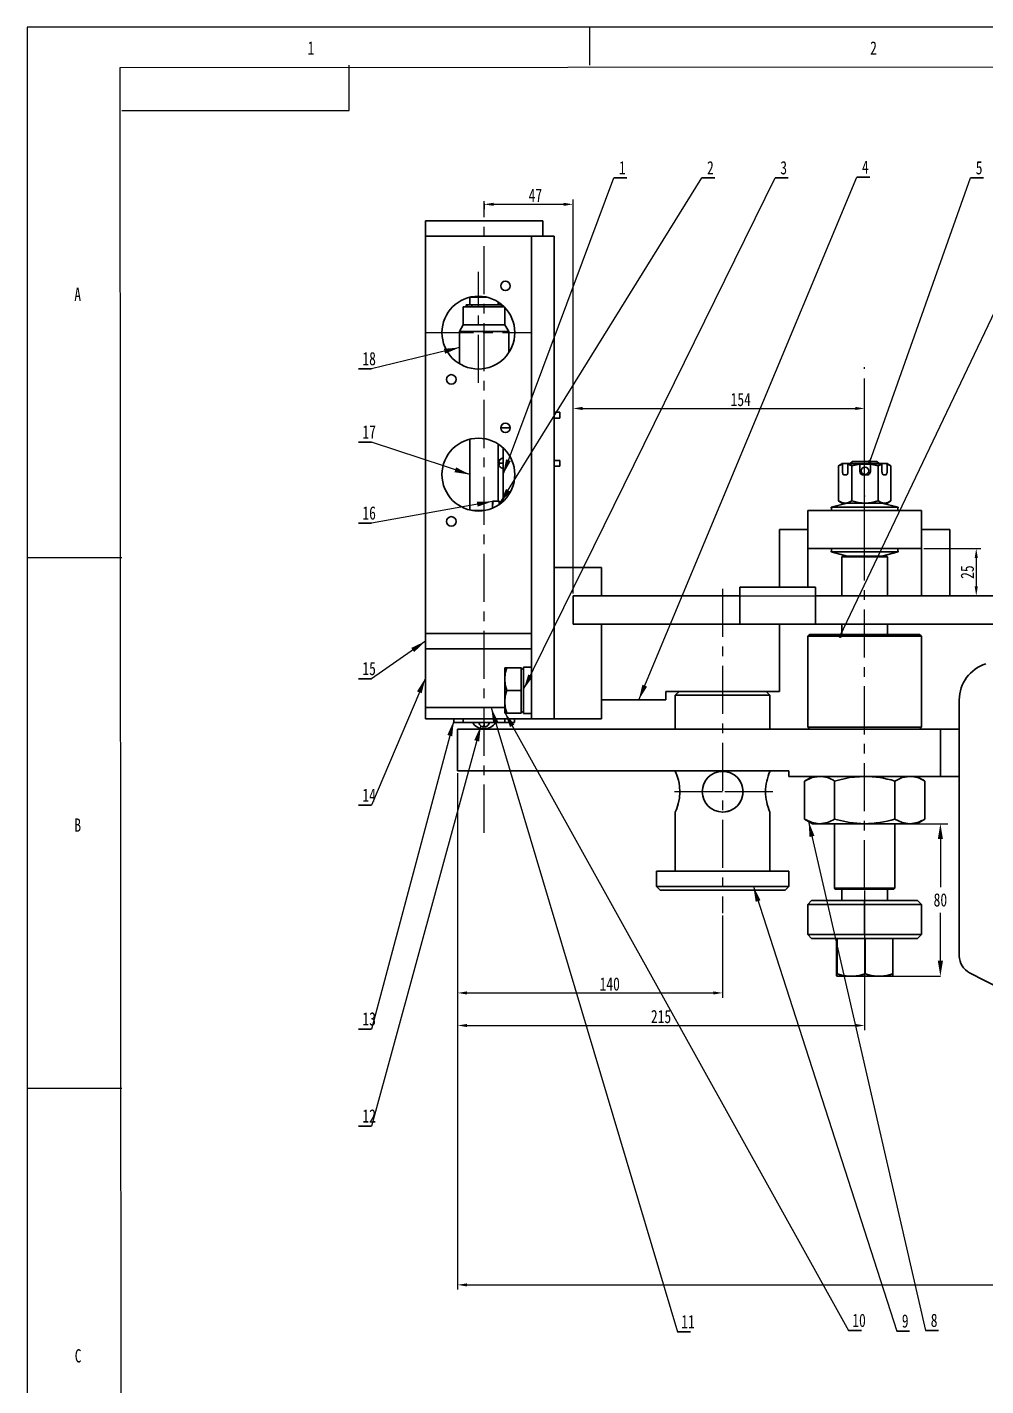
# Model space of a CAD drawing. Header units: millimetres. Extents: x 0 to 1189, y 0 to 841.
# Drawn here: x 0 to 253.2, y 482.2 to 841 of the extents above; entities that cross this region are included whole.
import ezdxf

# ---------------------------------------------------------------- set-up
doc = ezdxf.new("R2010")
doc.units = ezdxf.units.MM
doc.header["$PDSIZE"] = -1
doc.linetypes.add('CENTERX2', pattern=[20.32, 12.7, -2.54, 2.54, -2.54])
doc.layers.get('0').update_dxf_attribs({"lineweight": 30})
doc.layers.add('10', color=7, linetype='Continuous', lineweight=25)
for name, color, linetype in [('5', 7, 'Continuous'), ('9', 7, 'Continuous'), ('图层11', 7, 'CENTERX2')]:
    doc.layers.add(name, color=color, linetype=linetype)
doc.styles.add('SLDTEXTSTYLE0', font='hyswlongfangsong.ttf')
doc.styles.get("Standard").update_dxf_attribs({"font": 'hyswlongfangsong.ttf'})
doc.dimstyles.new('ISO-25', dxfattribs={"dimtxt": 2.5, "dimasz": 2.5, "dimexe": 1.25, "dimexo": 0.625, "dimtad": 1, "dimtxsty": 'Standard', "dimcen": 2.5, "dimadec": 0, "dimazin": 0, "dimtfac": 1, "dimtmove": 0, "dimatfit": 3, "dimfxl": 1, "dimarcsym": 0})
doc.dimstyles.new('SLDDIMSTYLE3', dxfattribs={"dimtxt": 0.18, "dimasz": 4.08, "dimexe": 0, "dimexo": 0.0625, "dimgap": 0, "dimtad": 0, "dimtih": 1, "dimtoh": 1, "dimdec": 0, "dimrnd": 1e-09, "dimzin": 0, "dimdsep": 46, "dimtxsty": 'Standard', "dimsah": 1, "dimcen": 0.09, "dimadec": 0, "dimazin": 0, "dimtfac": 4.08, "dimtdec": 0, "dimtofl": 0, "dimtmove": 0, "dimatfit": 3, "dimfxl": 1, "dimfrac": 2, "dimtolj": 1, "dimtzin": 0, "dimarcsym": 0})
doc.dimstyles.new('SLDDIMSTYLE4', dxfattribs={"dimtxt": 0.18, "dimasz": 1.016, "dimexe": 0, "dimexo": 0.0625, "dimgap": 0, "dimtad": 0, "dimtih": 1, "dimtoh": 1, "dimdec": 0, "dimrnd": 1e-09, "dimzin": 0, "dimdsep": 46, "dimtxsty": 'Standard', "dimblk1": 'DOT', "dimblk2": 'DOT', "dimsah": 1, "dimcen": 0.09, "dimadec": 0, "dimazin": 0, "dimtfac": 1.016, "dimtdec": 0, "dimtofl": 0, "dimtmove": 0, "dimatfit": 3, "dimldrblk": 'DOT', "dimfxl": 1, "dimfrac": 2, "dimtolj": 1, "dimtzin": 0, "dimarcsym": 0})

# ---------------------------------------------------------------- blocks, each defined once
blk = doc.blocks.new('_D_3')
at = {"layer": '10', "color": 0, "lineweight": -2}
for p, q in [((113.66, 644), (113.66, 584.68)), ((183.66, 606.38), (183.66, 584.68)), ((116.16, 585.93), (181.16, 585.93))]:
    blk.add_line(p, q, dxfattribs=at)
at = {"layer": '10', "color": 0}
for points in [[(116.16, 586.34), (116.16, 585.51), (113.66, 585.93)], [(181.16, 586.34), (181.16, 585.51), (183.66, 585.93)]]:
    blk.add_solid(points, dxfattribs=at)
at = {"layer": 'Defpoints', "color": 0}
for p in [(113.66, 644.63), (183.66, 607), (183.66, 585.93)]:
    blk.add_point(p, dxfattribs=at)
at = {"layer": '10', "color": 0, "insert": (153.84, 590.05), "char_height": 3.5, "attachment_point": 2}
blk.add_mtext('140', dxfattribs=at)
blk = doc.blocks.new('_D_4')
at = {"layer": '10', "color": 0, "lineweight": -2}
for p, q in [((113.66, 644), (113.66, 507.58)), ((576.66, 642.7), (576.66, 507.58)), ((116.16, 508.83), (574.16, 508.83))]:
    blk.add_line(p, q, dxfattribs=at)
at = {"layer": '10', "color": 0}
for points in [[(116.16, 509.24), (116.16, 508.41), (113.66, 508.83)], [(574.16, 509.24), (574.16, 508.41), (576.66, 508.83)]]:
    blk.add_solid(points, dxfattribs=at)
at = {"layer": 'Defpoints', "color": 0}
for p in [(113.66, 644.63), (576.66, 643.33), (576.66, 508.83)]:
    blk.add_point(p, dxfattribs=at)
at = {"layer": '10', "color": 0, "insert": (318.93, 512.95), "char_height": 3.5, "attachment_point": 2}
blk.add_mtext('463', dxfattribs=at)
blk = doc.blocks.new('_D_5')
at = {"layer": '10', "color": 0, "lineweight": -2}
for p, q in [((144.16, 691.45), (144.16, 741.55)), ((146.66, 740.3), (218.66, 740.3)), ((221.16, 701.7), (221.16, 741.55))]:
    blk.add_line(p, q, dxfattribs=at)
at = {"layer": '10', "color": 0}
for points in [[(146.66, 740.72), (146.66, 739.89), (144.16, 740.3)], [(218.66, 740.72), (218.66, 739.89), (221.16, 740.3)]]:
    blk.add_solid(points, dxfattribs=at)
at = {"layer": 'Defpoints', "color": 0}
for p in [(221.16, 740.3), (221.16, 701.08), (144.16, 690.83)]:
    blk.add_point(p, dxfattribs=at)
at = {"layer": '10', "color": 0, "insert": (188.44, 744.43), "char_height": 3.5, "attachment_point": 2}
blk.add_mtext('154', dxfattribs=at)
blk = doc.blocks.new('_D_6')
at = {"layer": '10', "color": 0, "lineweight": -2}
for p, q in [((113.66, 644), (113.66, 576.08)), ((221.16, 612.95), (221.16, 576.08)), ((116.16, 577.33), (218.66, 577.33))]:
    blk.add_line(p, q, dxfattribs=at)
at = {"layer": '10', "color": 0}
for points in [[(116.16, 577.75), (116.16, 576.92), (113.66, 577.33)], [(218.66, 577.75), (218.66, 576.92), (221.16, 577.33)]]:
    blk.add_solid(points, dxfattribs=at)
at = {"layer": 'Defpoints', "color": 0}
for p in [(113.66, 644.63), (221.16, 613.58), (221.16, 577.33)]:
    blk.add_point(p, dxfattribs=at)
at = {"layer": '10', "color": 0, "insert": (167.39, 581.46), "char_height": 3.5, "attachment_point": 2}
blk.add_mtext('215', dxfattribs=at)
blk = doc.blocks.new('_D_7')
at = {"layer": '10', "color": 0, "lineweight": -2}
for p, q in [((120.66, 794.45), (120.66, 792.96)), ((123.16, 794.21), (141.66, 794.21)), ((144.16, 691.45), (144.16, 795.46))]:
    blk.add_line(p, q, dxfattribs=at)
at = {"layer": '10', "color": 0}
for points in [[(123.16, 794.63), (123.16, 793.8), (120.66, 794.21)], [(141.66, 794.63), (141.66, 793.8), (144.16, 794.21)]]:
    blk.add_solid(points, dxfattribs=at)
at = {"layer": 'Defpoints', "color": 0}
for p in [(120.66, 795.08), (144.16, 794.21), (144.16, 690.83)]:
    blk.add_point(p, dxfattribs=at)
at = {"layer": '10', "color": 0, "insert": (134.21, 798.34), "char_height": 3.5, "attachment_point": 2}
blk.add_mtext('47', dxfattribs=at)
blk = doc.blocks.new('_D_9')
at = {"layer": '10', "color": 0, "lineweight": -2}
for p, q in [((236.79, 703.33), (251.88, 703.33)), ((250.63, 700.83), (250.63, 693.33)), ((144.79, 690.83), (251.88, 690.83))]:
    blk.add_line(p, q, dxfattribs=at)
at = {"layer": '10', "color": 0}
for points in [[(250.22, 700.83), (251.05, 700.83), (250.63, 703.33)], [(250.22, 693.33), (251.05, 693.33), (250.63, 690.83)]]:
    blk.add_solid(points, dxfattribs=at)
at = {"layer": 'Defpoints', "color": 0}
for p in [(236.16, 703.33), (144.16, 690.83), (250.63, 690.83)]:
    blk.add_point(p, dxfattribs=at)
at = {"layer": '10', "color": 0, "insert": (246.51, 697.08), "char_height": 3.5, "attachment_point": 2, "rotation": 90}
blk.add_mtext('25', dxfattribs=at)
blk = doc.blocks.new('SW_NOTE_0')
at = {"layer": '10', "color": 0}
for p, q in [((0, 0), (3.4, 0)), ((3.4, 0), (0, 0)), ((0, 0), (3.4, 0)), ((3.4, 0), (0, 0)), ((0, 0), (3.4, 0)), ((3.4, 0), (0, 0))]:
    blk.add_line(p, q, dxfattribs=at)
at = {"layer": '10', "color": 0, "insert": (2.24, 4.44), "char_height": 3.5, "attachment_point": 2, "style": 'SLDTEXTSTYLE0'}
blk.add_mtext('8', dxfattribs=at)
blk = doc.blocks.new('_DOT')
at = {"color": 0, "linetype": 'ByBlock', "lineweight": -2}
blk.add_line((-0.5, 0), (-1, 0), dxfattribs=at)
at = {"color": 0, "linetype": 'ByBlock', "const_width": 0.5}
blk.add_lwpolyline([(-0.25, 0, 1), (0.25, 0, 1)], format="xyb", close=True, dxfattribs=at)
blk = doc.blocks.new('SW_NOTE_2')
at = {"layer": '10', "color": 0}
for p, q in [((-3.4, 0), (0, 0)), ((0, 0), (-3.4, 0)), ((-3.4, 0), (0, 0)), ((0, 0), (-3.4, 0)), ((-3.4, 0), (0, 0)), ((0, 0), (-3.4, 0))]:
    blk.add_line(p, q, dxfattribs=at)
at = {"layer": '10', "color": 0, "insert": (-0.61, 4.44), "char_height": 3.5, "attachment_point": 2, "style": 'SLDTEXTSTYLE0'}
blk.add_mtext('12', dxfattribs=at)
blk = doc.blocks.new('SW_NOTE_3')
at = {"layer": '10', "color": 0}
for p, q in [((0, 0), (3.4, 0)), ((3.4, 0), (0, 0)), ((0, 0), (3.4, 0)), ((3.4, 0), (0, 0)), ((0, 0), (3.4, 0)), ((3.4, 0), (0, 0))]:
    blk.add_line(p, q, dxfattribs=at)
at = {"layer": '10', "color": 0, "insert": (2.79, 4.44), "char_height": 3.5, "attachment_point": 2, "style": 'SLDTEXTSTYLE0'}
blk.add_mtext('10', dxfattribs=at)
blk = doc.blocks.new('SW_NOTE_4')
at = {"layer": '10', "color": 0}
for p, q in [((-3.4, 0), (0, 0)), ((0, 0), (-3.4, 0)), ((-3.4, 0), (0, 0)), ((0, 0), (-3.4, 0)), ((-3.4, 0), (0, 0)), ((0, 0), (-3.4, 0))]:
    blk.add_line(p, q, dxfattribs=at)
at = {"layer": '10', "color": 0, "insert": (-0.61, 4.44), "char_height": 3.5, "attachment_point": 2, "style": 'SLDTEXTSTYLE0'}
blk.add_mtext('13', dxfattribs=at)
blk = doc.blocks.new('SW_NOTE_5')
at = {"layer": '10', "color": 0}
for p, q in [((0, 0), (3.4, 0)), ((3.4, 0), (0, 0)), ((0, 0), (3.4, 0)), ((3.4, 0), (0, 0)), ((0, 0), (3.4, 0)), ((3.4, 0), (0, 0))]:
    blk.add_line(p, q, dxfattribs=at)
at = {"layer": '10', "color": 0, "insert": (2.79, 4.44), "char_height": 3.5, "attachment_point": 2, "style": 'SLDTEXTSTYLE0'}
blk.add_mtext('11', dxfattribs=at)
blk = doc.blocks.new('SW_NOTE_6')
at = {"layer": '10', "color": 0}
for p, q in [((-3.4, 0), (0, 0)), ((0, 0), (-3.4, 0)), ((-3.4, 0), (0, 0)), ((0, 0), (-3.4, 0)), ((-3.4, 0), (0, 0)), ((0, 0), (-3.4, 0))]:
    blk.add_line(p, q, dxfattribs=at)
at = {"layer": '10', "color": 0, "insert": (-0.61, 4.44), "char_height": 3.5, "attachment_point": 2, "style": 'SLDTEXTSTYLE0'}
blk.add_mtext('14', dxfattribs=at)
blk = doc.blocks.new('SW_NOTE_7')
at = {"layer": '10', "color": 0}
for p, q in [((0, 0), (3.4, 0)), ((3.4, 0), (0, 0)), ((0, 0), (3.4, 0)), ((3.4, 0), (0, 0)), ((0, 0), (3.4, 0)), ((3.4, 0), (0, 0))]:
    blk.add_line(p, q, dxfattribs=at)
at = {"layer": '10', "color": 0, "insert": (2.24, 4.44), "char_height": 3.5, "attachment_point": 2, "style": 'SLDTEXTSTYLE0'}
blk.add_mtext('3', dxfattribs=at)
blk = doc.blocks.new('SW_NOTE_8')
at = {"layer": '10', "color": 0}
for p, q in [((-3.4, 0), (0, 0)), ((0, 0), (-3.4, 0)), ((-3.4, 0), (0, 0)), ((0, 0), (-3.4, 0)), ((-3.4, 0), (0, 0)), ((0, 0), (-3.4, 0))]:
    blk.add_line(p, q, dxfattribs=at)
at = {"layer": '10', "color": 0, "insert": (-0.61, 4.44), "char_height": 3.5, "attachment_point": 2, "style": 'SLDTEXTSTYLE0'}
blk.add_mtext('15', dxfattribs=at)
blk = doc.blocks.new('SW_NOTE_9')
at = {"layer": '10', "color": 0}
for p, q in [((0, 0), (3.4, 0)), ((3.4, 0), (0, 0)), ((0, 0), (3.4, 0)), ((3.4, 0), (0, 0)), ((0, 0), (3.4, 0)), ((3.4, 0), (0, 0))]:
    blk.add_line(p, q, dxfattribs=at)
at = {"layer": '10', "color": 0, "insert": (2.24, 4.44), "char_height": 3.5, "attachment_point": 2, "style": 'SLDTEXTSTYLE0'}
blk.add_mtext('2', dxfattribs=at)
blk = doc.blocks.new('SW_NOTE_10')
at = {"layer": '10', "color": 0}
for p, q in [((-3.4, 0), (0, 0)), ((0, 0), (-3.4, 0)), ((-3.4, 0), (0, 0)), ((0, 0), (-3.4, 0)), ((-3.4, 0), (0, 0)), ((0, 0), (-3.4, 0))]:
    blk.add_line(p, q, dxfattribs=at)
at = {"layer": '10', "color": 0, "insert": (-0.61, 4.44), "char_height": 3.5, "attachment_point": 2, "style": 'SLDTEXTSTYLE0'}
blk.add_mtext('16', dxfattribs=at)
blk = doc.blocks.new('SW_NOTE_11')
at = {"layer": '10', "color": 0}
for p, q in [((-3.4, 0), (0, 0)), ((0, 0), (-3.4, 0)), ((-3.4, 0), (0, 0)), ((0, 0), (-3.4, 0)), ((-3.4, 0), (0, 0)), ((0, 0), (-3.4, 0))]:
    blk.add_line(p, q, dxfattribs=at)
at = {"layer": '10', "color": 0, "insert": (-0.61, 4.44), "char_height": 3.5, "attachment_point": 2, "style": 'SLDTEXTSTYLE0'}
blk.add_mtext('17', dxfattribs=at)
blk = doc.blocks.new('SW_NOTE_12')
at = {"layer": '10', "color": 0}
for p, q in [((0, 0), (3.4, 0)), ((3.4, 0), (0, 0)), ((0, 0), (3.4, 0)), ((3.4, 0), (0, 0)), ((0, 0), (3.4, 0)), ((3.4, 0), (0, 0))]:
    blk.add_line(p, q, dxfattribs=at)
at = {"layer": '10', "color": 0, "insert": (2.24, 4.44), "char_height": 3.5, "attachment_point": 2, "style": 'SLDTEXTSTYLE0'}
blk.add_mtext('1', dxfattribs=at)
blk = doc.blocks.new('SW_NOTE_13')
at = {"layer": '10', "color": 0}
for p, q in [((-3.4, 0), (0, 0)), ((0, 0), (-3.4, 0)), ((-3.4, 0), (0, 0)), ((0, 0), (-3.4, 0)), ((-3.4, 0), (0, 0)), ((0, 0), (-3.4, 0))]:
    blk.add_line(p, q, dxfattribs=at)
at = {"layer": '10', "color": 0, "insert": (-0.61, 4.44), "char_height": 3.5, "attachment_point": 2, "style": 'SLDTEXTSTYLE0'}
blk.add_mtext('18', dxfattribs=at)
blk = doc.blocks.new('SW_NOTE_15')
at = {"layer": '10', "color": 0}
for p, q in [((0, 0), (3.4, 0)), ((3.4, 0), (0, 0)), ((0, 0), (3.4, 0)), ((3.4, 0), (0, 0)), ((0, 0), (3.4, 0)), ((3.4, 0), (0, 0))]:
    blk.add_line(p, q, dxfattribs=at)
at = {"layer": '10', "color": 0, "insert": (2.24, 4.44), "char_height": 3.5, "attachment_point": 2, "style": 'SLDTEXTSTYLE0'}
blk.add_mtext('5', dxfattribs=at)
blk = doc.blocks.new('SW_NOTE_16')
at = {"layer": '10', "color": 0}
for p, q in [((0, 0), (3.4, 0)), ((3.4, 0), (0, 0)), ((0, 0), (3.4, 0)), ((3.4, 0), (0, 0)), ((0, 0), (3.4, 0)), ((3.4, 0), (0, 0))]:
    blk.add_line(p, q, dxfattribs=at)
at = {"layer": '10', "color": 0, "insert": (2.24, 4.44), "char_height": 3.5, "attachment_point": 2, "style": 'SLDTEXTSTYLE0'}
blk.add_mtext('4', dxfattribs=at)
blk = doc.blocks.new('SW_NOTE_17')
at = {"layer": '10', "color": 0}
for p, q in [((0, 0), (3.4, 0)), ((3.4, 0), (0, 0)), ((0, 0), (3.4, 0)), ((3.4, 0), (0, 0)), ((0, 0), (3.4, 0)), ((3.4, 0), (0, 0))]:
    blk.add_line(p, q, dxfattribs=at)
at = {"layer": '10', "color": 0, "insert": (2.24, 4.44), "char_height": 3.5, "attachment_point": 2, "style": 'SLDTEXTSTYLE0'}
blk.add_mtext('9', dxfattribs=at)
blk = doc.blocks.new('*D151')
at = {"layer": 'Defpoints', "color": 0}
for p in [(233.06, 630.63), (228.53, 590.33), (241.16, 590.33)]:
    blk.add_point(p, dxfattribs=at)
at = {"layer": '图层11', "color": 0, "lineweight": -2}
for p, q in [((233.06, 630.63), (243.16, 630.63)), ((241.16, 626.55), (241.16, 613.75)), ((241.16, 594.41), (241.16, 607.2)), ((228.53, 590.33), (243.16, 590.33))]:
    blk.add_line(p, q, dxfattribs=at)
at = {"layer": '图层11', "color": 0}
for points in [[(240.48, 626.55), (241.84, 626.55), (241.16, 630.63)], [(240.48, 594.41), (241.84, 594.41), (241.16, 590.33)]]:
    blk.add_solid(points, dxfattribs=at)
at = {"layer": '图层11', "color": 0, "insert": (241.16, 610.48), "char_height": 3.5, "attachment_point": 5, "bg_fill": 3, "box_fill_scale": 1.1, "bg_fill_color": 256, "bg_fill_true_color": 13158600, "bg_fill_transparency": 0}
blk.add_mtext('80', dxfattribs=at)

msp = doc.modelspace()

# ---------------------------------------------------------------- linework, layer by layer
at = {"color": 7, "linetype": 'Continuous'}
for p, q in [((105.1604, 785.8278), (105.1604, 789.8278)), ((136.1604, 789.8278), (105.1604, 789.8278)), ((136.1604, 789.8278), (136.1604, 785.8278)), ((105.1604, 785.8278), (133.1604, 785.8278)), ((105.1604, 680.8278), (105.1604, 785.8278)), ((133.1604, 785.8278), (133.1604, 680.8278)), ((133.1604, 785.8278), (139.1604, 785.8278)), ((133.1604, 785.8278), (133.1604, 658.3278)), ((139.1604, 658.3278), (139.1604, 785.8278)), ((116.9214, 769.6888), (116.9104, 769.6777)), ((116.9104, 769.6777), (116.9104, 767.6778)), ((121.4451, 769.6777), (116.9104, 769.6777)), ((124.4103, 767.6778), (124.4103, 768.3949)), ((115.1603, 767.1278), (115.1603, 762.3599)), ((125.9722, 767.1278), (115.1603, 767.1278)), ((115.9485, 767.6778), (115.9485, 767.1778)), ((115.9485, 767.6778), (116.2086, 767.6778)), ((115.9485, 767.1778), (116.2086, 767.1778)), ((116.1835, 767.1778), (116.1835, 767.6778)), ((116.1835, 767.6778), (116.2086, 767.6778)), ((116.2086, 767.6778), (117.3884, 767.6778)), ((117.3884, 767.6778), (125.235, 767.6778)), ((117.3884, 767.6778), (117.3884, 767.1778)), ((125.235, 767.1278), (125.235, 767.6778)), ((126.1604, 762.3599), (126.1604, 766.9339)), ((115.1603, 762.3599), (114.1604, 760.6278)), ((120.6604, 762.3599), (115.1603, 762.3599)), ((126.1604, 762.3599), (120.6604, 762.3599)), ((127.1604, 760.6278), (126.1604, 762.3599)), ((114.1604, 760.6278), (114.1604, 752.1034)), ((120.6604, 760.6278), (114.1604, 760.6278)), ((127.1604, 760.6278), (120.6604, 760.6278)), ((127.1604, 754.9761), (127.1604, 760.6278)), ((140.6604, 739.2778), (139.1604, 739.2778)), ((140.6604, 737.7778), (140.6604, 739.2778)), ((139.1604, 737.7778), (140.6604, 737.7778)), ((116.9104, 732.1861), (116.9104, 713.4695)), ((126.3104, 735.1778), (125.0604, 735.1778)), ((127.5604, 735.1778), (126.3104, 735.1778)), ((124.4103, 715.8278), (124.4103, 730.8949)), ((125.6604, 729.9265), (125.6604, 715.7292)), ((124.4895, 726.0278), (124.7822, 726.0278)), ((124.4895, 725.6278), (124.7822, 725.6278)), ((124.7822, 726.0278), (124.771, 725.8278)), ((124.771, 725.8278), (125.6604, 725.8278)), ((124.771, 725.8278), (124.7822, 725.6278)), ((140.6604, 726.5778), (139.1604, 726.5778)), ((139.1604, 725.0778), (140.6604, 725.0778)), ((140.6604, 725.0778), (140.6604, 726.5778)), ((215.1604, 725.7078), (214.2322, 725.1719)), ((215.2887, 725.6115), (214.2336, 725.1719)), ((214.3106, 725.2064), (214.2336, 725.1719)), ((214.2336, 725.1719), (214.2336, 715.8637)), ((215.1604, 725.7278), (215.1604, 725.7078)), ((215.4356, 725.7278), (215.1604, 725.7278)), ((215.4356, 725.7078), (215.1604, 725.7078)), ((215.2887, 725.6115), (215.4356, 725.7078)), ((215.2887, 723.7278), (215.2887, 725.6115)), ((215.4356, 725.7078), (215.4356, 725.7278)), ((215.4356, 725.7278), (216.9104, 725.7278)), ((216.9104, 725.7078), (216.7635, 725.6115)), ((216.7635, 725.6115), (216.7635, 723.7278)), ((217.8186, 725.1719), (216.7635, 725.6115)), ((219.8538, 725.7278), (216.9104, 725.7278)), ((216.9104, 725.7278), (216.9104, 725.7078)), ((219.8538, 725.7078), (216.9104, 725.7078)), ((217.9105, 726.3278), (217.3105, 725.7278)), ((219.8573, 725.6115), (217.8186, 725.1719)), ((217.8186, 715.8637), (217.8186, 725.1719)), ((221.2263, 726.3278), (217.9105, 726.3278)), ((222.5814, 725.7278), (219.8538, 725.7278)), ((219.8538, 725.7078), (219.8538, 725.7278)), ((219.8573, 725.6115), (219.8538, 725.7078)), ((219.8573, 723.7278), (219.8573, 725.6115)), ((221.2415, 725.5776), (219.8573, 725.5776)), ((224.4102, 726.3278), (221.2263, 726.3278)), ((222.7067, 725.5776), (221.2415, 725.5776)), ((222.5814, 725.7278), (222.7033, 725.7278)), ((222.7033, 725.7278), (222.7033, 725.7078)), ((225.5786, 725.7278), (222.7033, 725.7278)), ((222.7033, 725.7078), (222.7067, 725.6115)), ((225.5786, 725.7078), (222.7033, 725.7078)), ((222.7067, 725.6115), (222.7067, 723.7278)), ((224.7454, 725.1719), (222.7067, 725.6115)), ((225.0102, 725.7278), (224.4102, 726.3278)), ((225.7289, 725.6115), (224.7454, 725.1719)), ((224.7454, 715.8637), (224.7454, 725.1719)), ((225.5786, 725.7078), (225.5786, 725.7278)), ((225.5786, 725.7278), (226.9532, 725.7278)), ((225.7289, 725.6115), (225.5786, 725.7078)), ((225.7289, 723.7278), (225.7289, 725.6115)), ((226.9532, 725.7278), (226.9532, 725.7078)), ((227.1604, 725.7278), (226.9532, 725.7278)), ((226.9532, 725.7078), (227.1036, 725.6115)), ((227.1604, 725.7078), (226.9532, 725.7078)), ((227.1036, 725.6115), (227.1036, 723.7278)), ((228.0871, 725.1719), (227.1036, 725.6115)), ((227.1604, 725.7078), (227.1604, 725.7278)), ((228.0886, 725.1719), (227.1604, 725.7078)), ((228.0871, 715.8637), (228.0871, 725.1719)), ((216.246, 722.7278), (215.8062, 722.7278)), ((221.7069, 722.7278), (220.8571, 722.7278)), ((226.6213, 722.7278), (226.2113, 722.7278)), ((123.0837, 715.8278), (122.8604, 714.5778)), ((122.8604, 715.8278), (123.0837, 715.8278)), ((122.8604, 715.8278), (122.8604, 714.5778)), ((122.8604, 714.5778), (122.9501, 714.0755)), ((122.8604, 714.5778), (122.8604, 713.9424)), ((124.6104, 715.8278), (123.0837, 715.8278)), ((124.8603, 715.5778), (124.6104, 715.8278)), ((124.6104, 714.8945), (124.6104, 715.8278)), ((124.8603, 715.6182), (124.8603, 715.6528)), ((124.8603, 715.6182), (124.8603, 715.0721)), ((216.5854, 715.3278), (212.2854, 714.2278)), ((212.2854, 714.2278), (212.5156, 713.3278)), ((212.2854, 714.2278), (220.7476, 714.2278)), ((214.2336, 715.8637), (214.3107, 715.8271)), ((214.307, 715.8205), (215.1604, 715.3278)), ((216.0261, 715.3278), (215.1604, 715.3278)), ((221.282, 715.3278), (216.0261, 715.3278)), ((220.7476, 714.2278), (230.0354, 714.2278)), ((226.4163, 715.3278), (221.282, 715.3278)), ((230.0354, 714.2278), (225.7354, 715.3278)), ((227.1604, 715.3278), (226.4163, 715.3278)), ((227.1604, 715.3278), (228.0139, 715.8206)), ((229.8051, 713.3278), (230.0354, 714.2278)), ((120.7065, 713.3278), (117.6142, 713.3278)), ((206.1604, 703.3278), (206.1604, 713.3278)), ((236.1604, 713.3278), (206.1604, 713.3278)), ((236.1604, 703.3278), (236.1604, 713.3278)), ((198.6604, 708.3278), (198.6604, 693.1278)), ((206.1604, 708.3278), (198.6604, 708.3278)), ((206.1604, 693.1278), (206.1604, 708.3278)), ((236.1604, 708.3278), (236.1604, 690.8278)), ((243.6604, 708.3278), (236.1604, 708.3278)), ((243.6604, 690.8278), (243.6604, 708.3278)), ((206.1604, 703.3278), (236.1604, 703.3278)), ((212.5156, 703.3278), (212.2854, 702.4278)), ((230.0354, 702.4278), (229.8051, 703.3278)), ((212.2854, 702.4278), (216.5854, 701.3278)), ((230.0354, 702.4278), (212.2854, 702.4278)), ((215.4105, 701.3278), (215.1604, 701.0777)), ((215.1604, 701.0777), (215.1604, 690.8278)), ((221.282, 701.0777), (215.1604, 701.0777)), ((226.9102, 701.3278), (215.4105, 701.3278)), ((227.1604, 701.0777), (221.282, 701.0777)), ((225.7354, 701.3278), (230.0354, 702.4278)), ((227.1604, 701.0777), (226.9102, 701.3278)), ((227.1604, 690.8278), (227.1604, 701.0777)), ((139.1604, 698.3278), (151.6604, 698.3278)), ((151.6604, 690.8278), (151.6604, 698.3278)), ((208.1604, 693.1278), (188.1604, 693.1278)), ((188.1604, 683.3278), (188.1604, 693.1278)), ((208.1604, 693.1278), (208.1604, 683.3278)), ((144.1604, 683.3278), (144.1604, 690.8278)), ((188.1604, 690.8278), (144.1604, 690.8278)), ((499.1604, 690.8278), (208.1604, 690.8278)), ((144.1604, 683.3278), (188.1604, 683.3278)), ((151.6604, 658.3278), (151.6604, 683.3278)), ((188.1604, 683.3278), (208.1604, 683.3278)), ((198.6604, 665.5778), (198.6604, 683.3278)), ((208.1604, 683.3278), (499.1604, 683.3278)), ((215.1604, 683.3278), (215.1604, 680.6278)), ((227.1604, 680.6278), (227.1604, 683.3278)), ((105.1604, 676.8278), (105.1604, 680.8278)), ((133.1604, 680.8278), (105.1604, 680.8278)), ((206.6604, 680.6278), (206.1604, 680.1278)), ((206.1604, 680.1278), (206.1604, 656.1278)), ((221.2737, 680.1278), (206.1604, 680.1278)), ((221.2699, 680.6278), (206.6604, 680.6278)), ((235.6604, 680.6278), (221.2699, 680.6278)), ((236.1604, 680.1278), (221.2737, 680.1278)), ((236.1604, 680.1278), (235.6604, 680.6278)), ((236.1604, 656.1278), (236.1604, 680.1278)), ((105.1604, 661.3278), (105.1604, 676.8278)), ((105.1604, 676.8278), (133.1604, 676.8278)), ((126.1104, 671.8278), (126.6463, 671.8278)), ((126.1104, 671.8278), (126.1104, 668.8278)), ((130.4854, 671.8278), (126.6463, 671.8278)), ((131.1104, 671.2028), (130.4854, 671.8278)), ((130.4854, 668.8278), (130.4854, 671.8278)), ((133.1604, 671.9278), (131.1104, 671.9278)), ((131.1104, 671.9278), (131.1104, 659.7278)), ((126.1104, 668.8278), (126.1104, 662.8278)), ((130.4854, 665.8278), (130.4854, 668.8278)), ((130.4854, 665.8278), (126.6463, 665.8278)), ((130.4854, 662.8278), (130.4854, 665.8278)), ((168.6604, 665.5778), (198.6604, 665.5778)), ((168.6604, 663.3278), (168.6604, 665.5778)), ((172.1604, 665.5778), (171.1604, 664.5778)), ((171.1604, 664.5778), (171.1604, 655.6278)), ((196.1604, 664.5778), (171.1604, 664.5778)), ((196.1604, 664.5778), (195.1603, 665.5778)), ((196.1604, 655.6278), (196.1604, 664.5778)), ((126.1104, 661.3278), (105.1604, 661.3278)), ((105.1604, 661.3278), (105.1604, 658.3278)), ((126.1104, 662.8278), (126.1104, 659.8278)), ((130.4854, 659.8278), (130.4854, 662.8278)), ((130.4854, 659.8278), (131.1104, 660.4528)), ((151.6604, 663.3278), (168.6604, 663.3278)), ((246.1604, 663.3278), (246.1604, 595.6849)), ((105.1604, 658.3278), (133.1604, 658.3278)), ((112.6604, 657.3278), (112.6604, 658.3278)), ((115.1603, 657.3278), (112.6604, 657.3278)), ((115.1603, 657.3278), (115.1603, 658.3278)), ((126.1604, 657.3278), (115.1603, 657.3278)), ((120.6604, 656.4384), (120.6604, 657.3278)), ((126.6463, 659.8278), (126.1104, 659.8278)), ((126.1604, 657.3278), (126.1604, 658.3278)), ((128.6604, 657.3278), (126.1604, 657.3278)), ((130.4854, 659.8278), (126.6463, 659.8278)), ((128.6604, 657.3278), (128.6604, 658.3278)), ((131.1104, 659.7278), (133.1604, 659.7278)), ((139.1604, 658.3278), (133.1604, 658.3278)), ((139.1604, 658.3278), (151.6604, 658.3278)), ((113.6604, 644.6278), (113.6604, 655.6278)), ((241.1604, 655.6278), (113.6604, 655.6278)), ((120.4603, 656.4497), (120.6604, 656.4384)), ((120.4603, 656.157), (120.4603, 656.4497)), ((120.6604, 656.4384), (120.8604, 656.4497)), ((120.8604, 656.157), (120.8604, 656.4497)), ((206.1604, 656.1278), (206.6604, 655.6278)), ((206.1604, 656.1278), (221.2737, 656.1278)), ((221.2737, 656.1278), (236.1604, 656.1278)), ((235.6604, 655.6278), (236.1604, 656.1278)), ((241.1604, 643.1278), (241.1604, 655.6278)), ((246.1604, 655.6278), (241.1604, 655.6278)), ((113.6604, 644.6278), (201.1604, 644.6278)), ((171.1604, 644.6278), (171.1604, 644.4515)), ((196.1604, 644.4515), (196.1604, 644.6278)), ((201.1604, 644.6278), (201.1604, 643.1278)), ((201.1604, 643.1278), (241.1604, 643.1278)), ((207.4104, 643.1278), (205.2832, 641.8997)), ((237.0375, 641.8997), (234.9104, 643.1278)), ((241.1604, 643.1278), (246.1604, 643.1278)), ((205.2832, 631.8559), (205.2832, 641.8997)), ((213.2122, 631.8559), (213.2122, 641.8997)), ((229.0893, 631.8559), (229.0893, 641.8997)), ((237.0375, 631.8559), (237.0375, 641.8997)), ((171.1604, 633.7045), (171.1604, 618.0778)), ((196.1604, 618.0778), (196.1604, 633.7045)), ((205.2832, 631.8559), (207.4104, 630.6278)), ((234.9104, 630.6278), (237.0375, 631.8559)), ((209.2477, 630.6278), (207.4104, 630.6278)), ((221.1507, 630.6278), (209.2477, 630.6278)), ((213.1604, 630.6278), (213.1604, 613.5779)), ((233.0634, 630.6278), (221.1507, 630.6278)), ((229.1604, 613.5779), (229.1604, 630.6278)), ((234.9104, 630.6278), (233.0634, 630.6278)), ((166.1604, 618.0778), (166.1604, 614.0778)), ((201.1604, 618.0778), (166.1604, 618.0778)), ((201.1604, 614.0778), (201.1604, 618.0778)), ((166.1604, 614.0778), (167.1604, 613.0778)), ((166.1604, 614.0778), (183.6749, 614.0778)), ((183.6749, 614.0778), (201.1604, 614.0778)), ((200.1604, 613.0778), (201.1604, 614.0778)), ((167.1604, 613.0778), (200.1604, 613.0778)), ((207.1604, 610.3278), (206.1604, 609.3278)), ((207.1604, 610.3278), (235.1603, 610.3278)), ((213.1604, 613.5779), (213.4105, 613.3278)), ((213.1604, 613.5779), (229.1604, 613.5779)), ((213.4105, 613.3278), (228.9102, 613.3278)), ((215.1604, 613.3278), (215.1604, 610.3278)), ((227.1604, 610.3278), (227.1604, 613.3278)), ((228.9102, 613.3278), (229.1604, 613.5779)), ((236.1604, 609.3278), (235.1603, 610.3278)), ((206.1604, 609.3278), (206.1604, 601.3279)), ((206.1604, 609.3278), (221.4645, 609.3278)), ((221.4645, 609.3278), (236.1604, 609.3278)), ((236.1604, 601.3279), (236.1604, 609.3278)), ((206.1604, 601.3279), (207.1604, 600.3278)), ((206.1604, 601.3279), (236.1604, 601.3279)), ((207.1604, 600.3278), (235.1603, 600.3278)), ((213.7145, 600.3278), (213.7145, 590.9753)), ((213.8868, 590.9753), (213.8868, 600.3278)), ((221.3327, 590.9753), (221.3327, 600.3278)), ((228.6062, 590.9753), (228.6062, 600.3278)), ((235.1603, 600.3278), (236.1604, 601.3279)), ((213.7904, 590.3278), (213.8109, 590.3278)), ((213.8109, 590.3278), (217.1665, 590.3278)), ((217.1665, 590.3278), (218.0531, 590.3278)), ((224.5365, 590.3278), (218.0531, 590.3278)), ((224.5365, 590.3278), (225.4025, 590.3278)), ((228.5303, 590.3278), (225.4025, 590.3278)), ((248.8814, 591.2344), (376.4139, 525.927))]:
    msp.add_line(p, q, dxfattribs=at)
at = {"color": 7, "linetype": 'Continuous', "flags": 128}
for points in [[(215.8062, 722.7278), (215.7052, 722.747), (215.6082, 722.8039), (215.5187, 722.8964), (215.4403, 723.0207), (215.3759, 723.1723), (215.3281, 723.3451), (215.2987, 723.5327), (215.2887, 723.7278)], [(216.7635, 723.7278), (216.7535, 723.5327), (216.7241, 723.3451), (216.6763, 723.1723), (216.6119, 723.0207), (216.5335, 722.8964), (216.444, 722.8039), (216.347, 722.747), (216.246, 722.7278)], [(226.2113, 722.7278), (226.1172, 722.747), (226.0267, 722.8039), (225.9433, 722.8964), (225.8702, 723.0207), (225.8102, 723.1723), (225.7657, 723.3451), (225.7382, 723.5327), (225.7289, 723.7278)], [(227.1036, 723.7278), (227.0943, 723.5327), (227.0669, 723.3451), (227.0223, 723.1723), (226.9623, 723.0207), (226.8892, 722.8964), (226.8059, 722.8039), (226.7154, 722.747), (226.6213, 722.7278)], [(214.2336, 715.8637), (215.1118, 715.4749), (216.0261, 715.3278)], [(216.0261, 715.3278), (216.9224, 715.4693), (217.8186, 715.8637)], [(217.8186, 715.8637), (219.5154, 715.4749), (221.282, 715.3278)], [(221.282, 715.3278), (223.0137, 715.4693), (224.7454, 715.8637)], [(224.7454, 715.8637), (225.564, 715.4749), (226.4163, 715.3278)], [(226.4163, 715.3278), (227.2517, 715.4693), (228.0871, 715.8637)], [(126.6463, 671.8278), (126.2574, 670.358), (126.1104, 668.8278)], [(126.1104, 668.8278), (126.2518, 667.3278), (126.6463, 665.8278)], [(126.6463, 665.8278), (126.2574, 664.358), (126.1104, 662.8278)], [(126.1104, 662.8278), (126.2518, 661.3278), (126.6463, 659.8278)], [(120.4603, 656.157), (120.0219, 656.2997), (119.7945, 656.4497)], [(121.5262, 656.4497), (121.1246, 656.2232), (120.8604, 656.157)], [(171.1604, 644.4528), (171.2768, 644.1796), (171.5772, 643.403), (171.9693, 642.1448), (172.1525, 641.3502), (172.2958, 640.4533), (172.3795, 639.0778), (172.2544, 637.3945), (171.9407, 635.9037), (171.5472, 634.6698), (171.3721, 634.2108), (171.2383, 633.8839), (171.1604, 633.7028), (171.1611, 633.7045)], [(209.2477, 643.1278), (207.2655, 642.8037), (205.2832, 641.8997)], [(221.1507, 643.1278), (217.1815, 642.8037), (213.2122, 641.8997)], [(233.0634, 643.1278), (231.0763, 642.8037), (229.0893, 641.8997)], [(209.2477, 630.6278), (207.2655, 630.952), (205.2832, 631.8559)], [(221.1507, 630.6278), (217.1815, 630.952), (213.2122, 631.8559)], [(233.0634, 630.6278), (231.0763, 630.952), (229.0893, 631.8559)], [(213.7145, 590.9753), (213.7518, 590.5398), (213.7904, 590.3278)], [(213.8109, 590.3278), (213.849, 590.5349), (213.8868, 590.9753)], [(213.8868, 590.9753), (215.4984, 590.5398), (217.1665, 590.3278)], [(218.0531, 590.3278), (219.6969, 590.5349), (221.3327, 590.9753)], [(221.3327, 590.9753), (222.907, 590.5398), (224.5365, 590.3278)], [(225.4025, 590.3278), (227.0083, 590.5349), (228.6062, 590.9753)], [(228.6062, 590.9753), (228.5689, 590.5398), (228.5303, 590.3278)]]:
    msp.add_lwpolyline(points, dxfattribs=at)
at = {"color": 7, "linetype": 'Continuous'}
for centre, radius in [((126.3104, 772.6778), 1.25), ((119.1604, 760.3278), 9.625), ((112.0104, 747.9778), 1.25), ((126.3104, 735.1778), 1.25), ((119.1604, 722.8278), 9.625), ((221.2414, 723.8274), 0.9996), ((112.0104, 710.4778), 1.25), ((183.6697, 639.078), 5.375)]:
    msp.add_circle(centre, radius, dxfattribs=at)
for centre, radius, start, end in [((125.8481, 725.8278), 1.3878, 97.899572, 140.950374), ((125.8481, 725.8278), 1.3878, 219.076078, 262.11006), ((220.8572, 723.7277), 0.9999, 179.994172, 269.994087), ((221.7068, 723.7277), 0.9999, 270.005823, 0.006131), ((256.1604, 663.3278), 10, 107.457603, 180), ((120.6604, 659.4278), 3.75, 214.055798, 325.944202), ((120.6604, 657.5156), 1.3878, 187.899572, 230.950374), ((120.6604, 657.5156), 1.3878, 309.076078, 352.11006), ((209.2713, 638.6771), 14.3267, 156.231104, 178.39719), ((209.0456, 635.4626), 7.6679, 57.086416, 88.490049), ((220.9177, 615.3493), 27.7795, 72.892759, 89.519266), ((232.8614, 635.4301), 7.7004, 57.158036, 88.496871), ((208.9077, 639.3967), 13.9612, 181.308896, 204.061669), ((209.0457, 638.293), 7.6678, 271.509749, 302.913687), ((220.9177, 658.4061), 27.7792, 270.48063, 287.107292), ((232.8614, 638.3255), 7.7003, 271.502928, 302.842067), ((251.1604, 595.6849), 5, 180, 242.883714)]:
    msp.add_arc(centre, radius, start, end, dxfattribs=at)
for centre, major_axis, ratio, start_param, end_param in [((124.8604, 713.3278), (4.65, 0), 0.5, 1.48466838, 1.57079633), ((125.6604, 713.3278), (4.65, 0), 0.5, 1.58903965, 1.74369956), ((183.6604, 639.0778), (5.3795, 0), 0.99917085, 4.71238898, 7.85398163), ((183.6604, 639.0778), (0, 5.375), 0.99916948, 3.14159265, 6.28318531)]:
    msp.add_ellipse(centre, major_axis=major_axis, ratio=ratio, start_param=start_param, end_param=end_param, dxfattribs=at)
for points, knots in [([(124.4895, 726.0278), (124.5255, 726.1796), (124.5827, 726.421), (124.7282, 726.6198), (124.7822, 726.6937)], [0, 0, 0, 0, 0.62863022, 1, 1, 1, 1]), ([(124.7822, 724.962), (124.6947, 725.0911), (124.5555, 725.2964), (124.5074, 725.5381), (124.4895, 725.6278)], [0, 0, 0, 0, 0.62862869, 1, 1, 1, 1])]:
    msp.add_open_spline(points, degree=3, knots=knots, dxfattribs=at)
at = {"layer": '10', "color": 7}
for p, q in [((148.625, 831), (148.625, 841)), ((25, 700.8333), (0, 700.8333)), ((25, 560.6667), (0, 560.6667))]:
    msp.add_line(p, q, dxfattribs=at)
at = {"layer": '10', "linetype": 'CENTERX2'}
for p, q in [((120.6604, 628.244), (120.6604, 795.0768)), ((221.1604, 613.5779), (221.1604, 751.2217)), ((221.1604, 725.5776), (221.1604, 728.3278)), ((221.1604, 717.328), (221.1604, 725.5776)), ((221.1604, 717.328), (221.1604, 717.0778)), ((221.1604, 715.3278), (221.1604, 717.0778)), ((221.1604, 715.0777), (221.1604, 715.3278)), ((221.1604, 701.3278), (221.1604, 715.0777)), ((221.1604, 701.0777), (221.1604, 701.3278)), ((183.6604, 692.6473), (183.6604, 607.004)), ((221.1604, 670.3278), (221.1604, 671.4825)), ((183.6604, 639.0778), (169.1604, 639.0778)), ((196.9457, 639.0778), (183.6604, 639.0778)), ((221.1604, 613.5779), (221.1604, 613.3278)), ((221.1604, 609.3278), (221.1604, 610.3278)), ((221.1604, 601.3279), (221.1604, 609.3278)), ((221.1604, 601.3279), (221.1604, 598.3278)), ((221.1604, 594.2655), (221.1604, 586.1568))]:
    msp.add_line(p, q, dxfattribs=at)
at = {"layer": '5', "color": 7}
for p, q in [((1178.4503, 831.0499), (24.4505, 830.2687)), ((24.4505, 830.2687), (25.0063, 9.2689)), ((85, 819), (85, 831)), ((25, 819), (85, 819))]:
    msp.add_line(p, q, dxfattribs=at)
at = {"layer": '9', "color": 7}
for p, q in [((1189, 841), (0, 841)), ((0, 841), (0, 0))]:
    msp.add_line(p, q, dxfattribs=at)
at = {"layer": '图层11'}
for p, q in [((119.1604, 747.0702), (119.1604, 776.3571)), ((105.1604, 760.3278), (133.1604, 760.3278))]:
    msp.add_line(p, q, dxfattribs=at)

# ---------------------------------------------------------------- block references
at = {"layer": '10'}
for name, p in [('SW_NOTE_12', (154.9236, 801.1885)), ('SW_NOTE_9', (178.1834, 801.1885)), ('SW_NOTE_7', (197.5382, 801.1885)), ('SW_NOTE_16', (219.1002, 801.3582)), ('SW_NOTE_15', (249.1511, 801.1885)), ('SW_NOTE_13', (90.9168, 750.764)), ('SW_NOTE_11', (90.9168, 731.4092)), ('SW_NOTE_10', (90.9168, 710.017)), ('SW_NOTE_8', (90.9168, 668.9304)), ('SW_NOTE_6', (90.9168, 635.4839)), ('SW_NOTE_4', (90.9168, 576.4007)), ('SW_NOTE_2', (90.9168, 550.764)), ('SW_NOTE_5', (171.7317, 496.4346)), ('SW_NOTE_3', (216.893, 496.7742)), ('SW_NOTE_17', (229.6265, 496.6044)), ('SW_NOTE_0', (237.2666, 496.7742))]:
    msp.add_blockref(name, p, dxfattribs=at)

# ---------------------------------------------------------------- texts
at = {"layer": '9', "color": 7, "char_height": 3.5, "attachment_point": 2, "style": 'SLDTEXTSTYLE0'}
for s, insert in [('1', (74.9305, 837.2617)), ('2', (223.5123, 837.2617)), ('A', (13.3373, 772.1784)), ('B', (13.3431, 632.0117)), ('C', (13.4494, 491.8451))]:
    msp.add_mtext(s, dxfattribs=dict(at, insert=insert))

# ---------------------------------------------------------------- dimensions: what is measured, and where the dimension line sits
at = {"layer": '10'}
for base, p1, p2, text, picture, middle in [((144.1604, 794.2125), (120.6604, 795.0768), (144.1604, 690.8278), '47', '_D_7', (134.2128, 794.2125)), ((221.1604, 740.3022), (144.1604, 690.8278), (221.1604, 701.0777), '154', '_D_5', (188.4376, 740.3022)), ((183.6604, 585.9273), (113.6604, 644.6278), (183.6604, 607.004), '140', '_D_3', (153.8439, 585.9273)), ((221.1604, 577.3345), (113.6604, 644.6278), (221.1604, 613.5779), '215', '_D_6', (167.3853, 577.3345))]:
    dim = msp.add_linear_dim(base=base, p1=p1, p2=p2, text=text, dimstyle='ISO-25', override={"dimtxt": 3.5}, dxfattribs=at)
    dim.commit()
    dim.dimension.update_dxf_attribs({"geometry": picture, "text_midpoint": middle, "dimtype": 160})
dim = msp.add_linear_dim(base=(250.6322, 690.8278), p1=(236.1604, 703.3278), p2=(144.1604, 690.8278), angle=90, text='25', dimstyle='ISO-25', override={"dimtxt": 3.5}, dxfattribs=at)
dim.commit()
dim.dimension.update_dxf_attribs({"geometry": '_D_9', "text_midpoint": (250.6322, 697.0778), "dimtype": 160})
dim = msp.add_linear_dim(base=(576.6604, 508.8278), p1=(113.6604, 644.6278), p2=(576.6604, 643.3278), angle=0, dimstyle='ISO-25', override={"dimtxt": 3.5}, dxfattribs=at)
dim.commit()
dim.dimension.update_dxf_attribs({"geometry": '_D_4', "text_midpoint": (318.9286, 508.8278), "dimtype": 160})

# ---------------------------------------------------------------- leaders
for points, dimstyle in [([(124.8604, 715.2292), (178.1834, 801.1885)], 'SLDDIMSTYLE3'), ([(125.6604, 722.8278), (154.9236, 801.1885)], 'SLDDIMSTYLE3'), ([(131.1104, 666.0776), (197.5382, 801.1885)], 'SLDDIMSTYLE3'), ([(161.5143, 663.3278), (219.1002, 801.3582)], 'SLDDIMSTYLE3'), ([(214.6789, 680.208), (272.4109, 801.3582)], 'SLDDIMSTYLE4'), ([(222.4955, 726.2205), (249.1511, 801.1885)], 'SLDDIMSTYLE4'), ([(114.1604, 756.3656), (90.9168, 750.764)], 'SLDDIMSTYLE3'), ([(116.9104, 722.8278), (90.9168, 731.4092)], 'SLDDIMSTYLE3'), ([(122.8604, 715.7426), (90.9168, 710.017)], 'SLDDIMSTYLE3'), ([(105.1604, 678.8278), (90.9168, 668.9304)], 'SLDDIMSTYLE3'), ([(105.1604, 669.0778), (90.9168, 635.4839)], 'SLDDIMSTYLE3'), ([(122.5379, 661.3278), (171.7317, 496.4346)], 'SLDDIMSTYLE3'), ([(112.6604, 657.8278), (90.9168, 576.4007)], 'SLDDIMSTYLE3'), ([(126.1104, 660.0323), (216.893, 496.7742)], 'SLDDIMSTYLE3'), ([(119.7945, 656.4497), (90.9168, 550.764)], 'SLDDIMSTYLE3'), ([(206.3468, 631.2419), (237.2666, 496.7742)], 'SLDDIMSTYLE3'), ([(191.7687, 614.0778), (229.6265, 496.6044)], 'SLDDIMSTYLE3')]:
    msp.add_leader(points, dimstyle=dimstyle, dxfattribs=at)

# ---------------------------------------------------------------- next in the draw order: dimensions: what is measured, and where the dimension line sits
at = {"layer": '图层11'}
dim = msp.add_linear_dim(base=(241.1617, 590.3278), p1=(233.0634, 630.6278), p2=(228.5303, 590.3278), angle=90, text='80', dimstyle='ISO-25', override={"dimtxt": 3.5, "dimasz": 4.08, "dimexe": 2, "dimexo": 0, "dimgap": 1.524, "dimtih": 1, "dimtoh": 1, "dimlfac": 2, "dimzin": 0, "dimadec": 2, "dimtfill": 1, "dimtzin": 0}, dxfattribs=at)
dim.commit()
dim.dimension.update_dxf_attribs({"geometry": '*D151', "text_midpoint": (241.1617, 610.4778)})

doc.saveas('drawing.dxf')
